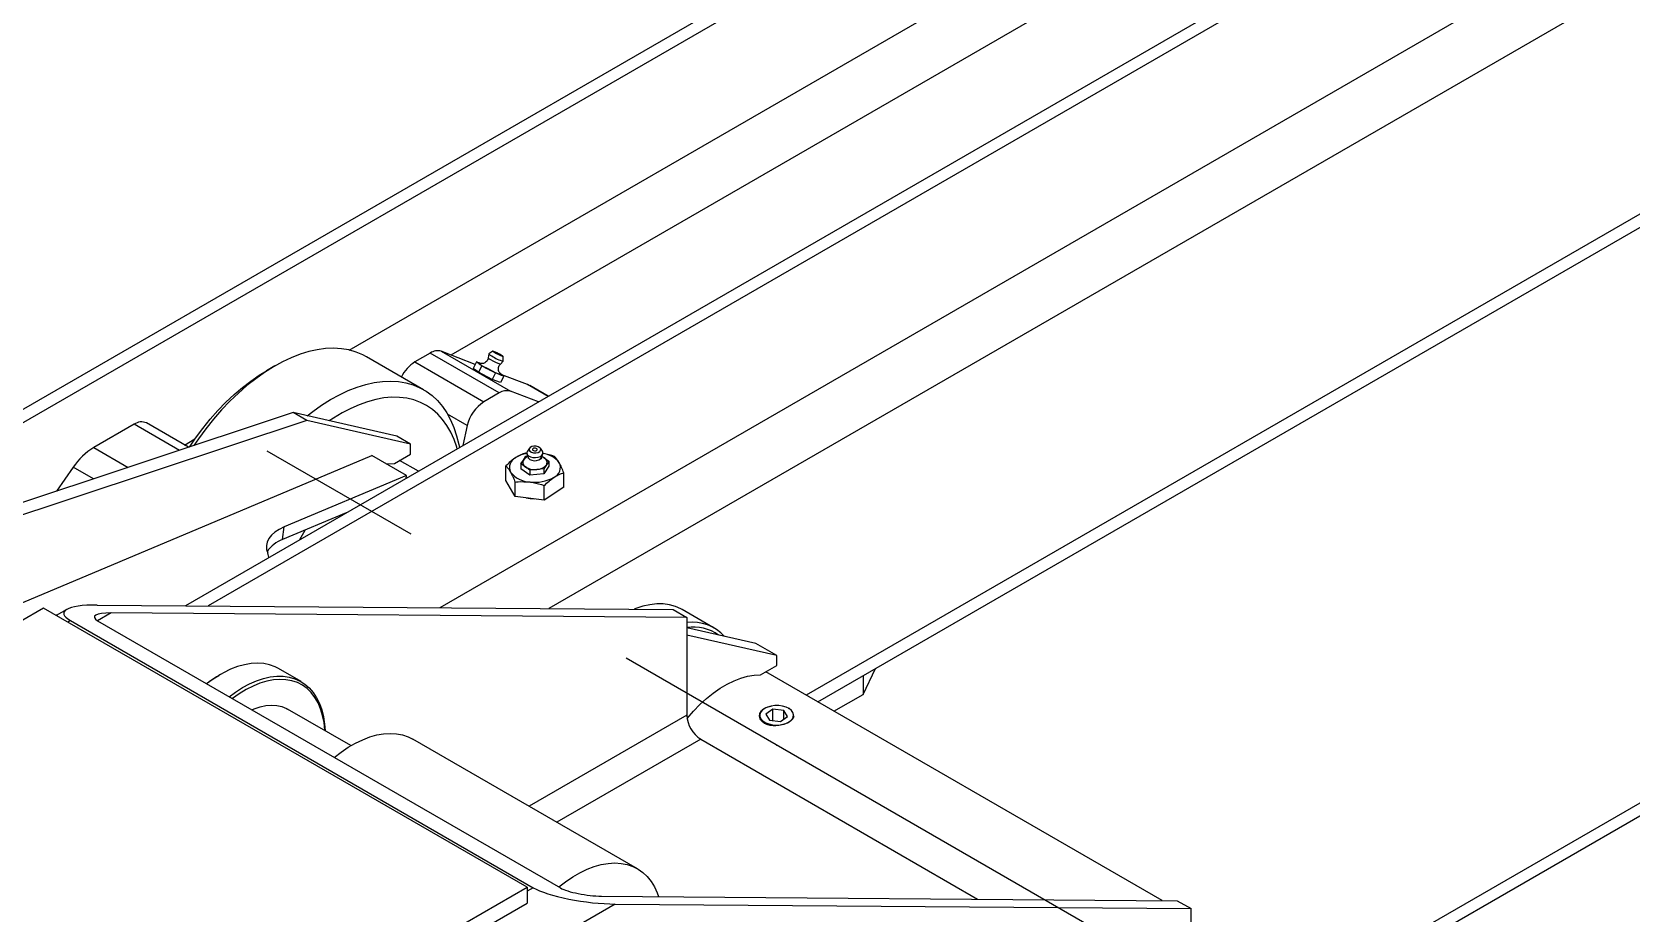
# Model space of a CAD drawing. Header units: millimetres. Extents: x 0 to 420, y 0 to 297.
# Drawn here: x 104.49 to 120.86, y 57.71 to 66.73 of the extents above; entities that cross this region are included whole.
import ezdxf

# ---------------------------------------------------------------- set-up
doc = ezdxf.new("R2010")
doc.units = ezdxf.units.MM
doc.header["$PDSIZE"] = -1
doc.linetypes.add('CENTERX2', pattern=[20.32, 12.7, -2.54, 2.54, -2.54])

msp = doc.modelspace()

# ---------------------------------------------------------------- linework, layer by layer
at = {"color": 7, "linetype": 'Continuous', "lineweight": 25}
for p, q in [((135.5259, 77.86787), (106.06235, 60.85893)), ((122.15009, 73.11568), (100.53007, 60.63471)), ((144.81776, 72.61864), (111.86436, 53.59505)), ((112.53446, 59.87477), (124.40005, 66.72463)), ((108.49949, 63.07012), (107.91613, 63.40688)), ((108.56756, 63.44533), (108.40954, 63.3541)), ((108.40954, 63.3541), (109.11665, 62.9459)), ((109.27467, 63.03712), (108.56756, 63.44533)), ((108.68073, 63.46334), (109.38784, 63.05514)), ((109.02872, 63.32936), (108.68073, 63.46334)), ((109.04168, 63.35481), (109.00773, 63.28816)), ((109.06874, 63.33504), (109.04168, 63.35481)), ((109.04168, 63.35481), (109.08481, 63.3382)), ((109.16813, 63.43649), (109.16122, 63.39539)), ((109.20791, 63.46495), (109.16834, 63.4368)), ((109.28593, 63.33186), (109.31512, 63.36161)), ((109.31525, 63.36196), (109.31475, 63.41052)), ((106.97849, 63.31393), (106.89012, 63.2629)), ((109.06184, 63.24864), (109.00773, 63.28816)), ((109.09579, 63.31528), (109.06184, 63.24864)), ((109.20219, 63.1759), (109.06184, 63.24864)), ((109.09579, 63.31528), (109.06874, 63.33504)), ((109.16596, 63.27892), (109.09579, 63.31528)), ((109.23614, 63.24255), (109.16596, 63.27892)), ((109.23614, 63.24255), (109.20219, 63.1759)), ((109.27926, 63.22595), (109.23614, 63.24255)), ((109.32239, 63.20934), (109.27926, 63.22595)), ((109.28216, 63.23873), (109.29533, 63.22911)), ((109.32239, 63.20934), (109.28844, 63.1427)), ((109.29533, 63.22911), (109.32239, 63.20934)), ((109.56501, 63.12288), (109.30226, 63.22405)), ((109.27467, 63.03712), (109.11665, 62.9459)), ((109.28844, 63.1427), (109.20219, 63.1759)), ((109.67512, 62.94453), (109.38784, 63.05514)), ((109.56501, 63.12288), (109.58865, 63.1116)), ((109.77659, 63.00311), (109.58865, 63.1116)), ((107.16432, 62.83525), (103.12955, 61.49694)), ((107.30574, 62.75361), (103.27097, 61.4153)), ((105.53797, 62.71706), (105.12433, 62.47826)), ((106.09441, 62.48037), (105.66296, 62.72943)), ((107.30574, 62.75361), (107.16432, 62.83525)), ((108.22498, 62.5945), (107.16432, 62.83525)), ((108.3664, 62.51286), (107.30574, 62.75361)), ((108.94733, 62.70267), (108.90101, 62.49765)), ((108.3664, 62.51286), (108.22498, 62.5945)), ((104.09444, 60.76658), (107.9702, 62.39514)), ((108.32376, 62.19103), (107.9702, 62.39514)), ((108.20051, 62.31502), (108.3664, 62.41079)), ((108.3664, 62.41079), (108.3664, 62.51286)), ((109.52208, 62.3505), (109.54732, 62.38953)), ((109.55831, 62.42269), (109.54413, 62.42124)), ((109.54732, 62.38953), (109.56541, 62.39129)), ((109.55809, 62.41393), (109.57038, 62.37591)), ((109.58341, 62.47071), (109.56248, 62.44019)), ((109.7159, 62.44019), (109.69498, 62.47071)), ((109.70801, 62.37591), (109.7203, 62.41393)), ((109.71185, 62.38781), (109.7356, 62.3712)), ((109.72055, 62.43055), (109.7159, 62.44019)), ((109.7356, 62.3712), (109.78154, 62.33907)), ((104.91388, 62.27658), (104.74332, 62.03222)), ((108.44601, 62.23499), (108.25394, 62.34587)), ((109.34241, 62.14239), (109.34241, 62.29064)), ((109.49685, 62.31147), (109.52208, 62.3505)), ((109.54279, 62.27934), (109.49685, 62.31147)), ((109.49685, 62.31147), (109.49685, 62.26044)), ((109.58873, 62.19617), (109.49685, 62.26044)), ((109.58873, 62.24721), (109.54279, 62.27934)), ((109.6599, 62.25411), (109.58873, 62.24721)), ((109.58873, 62.24721), (109.58873, 62.19617)), ((109.73107, 62.20997), (109.58873, 62.19617)), ((109.73107, 62.26101), (109.6599, 62.25411)), ((109.7563, 62.30004), (109.73107, 62.26101)), ((109.78154, 62.28804), (109.73107, 62.20997)), ((109.73107, 62.26101), (109.73107, 62.20997)), ((109.78154, 62.33907), (109.7563, 62.30004)), ((109.78154, 62.33907), (109.78154, 62.28804)), ((109.93598, 62.0713), (109.93598, 62.21955)), ((108.32376, 62.19103), (107.07134, 61.66478)), ((108.32062, 62.1626), (108.32376, 62.19103)), ((109.43747, 61.97624), (109.34241, 62.14239)), ((109.43747, 61.97624), (109.43747, 62.12449)), ((109.73426, 61.94069), (109.73426, 62.08894)), ((109.93598, 62.0713), (109.73426, 61.94069)), ((109.73426, 61.94069), (109.43747, 61.97624)), ((107.7064, 61.80802), (107.05704, 61.53517)), ((107.05704, 61.53517), (107.07134, 61.66478)), ((104.6099, 60.83493), (72.08094, 42.05636)), ((109.55964, 57.9775), (104.6099, 60.83493)), ((104.74324, 60.76139), (104.73721, 60.76144)), ((104.84733, 60.82148), (104.74026, 60.75967)), ((105.1591, 60.86616), (111.05341, 60.81899)), ((111.19483, 60.73734), (105.30052, 60.78452)), ((111.05341, 60.81899), (111.19483, 60.73734)), ((111.47506, 60.63069), (111.14803, 60.81948)), ((111.19483, 60.73734), (111.19483, 59.73708)), ((104.8839, 60.70734), (109.62152, 57.97238)), ((105.16292, 60.70511), (109.90054, 57.97014)), ((111.90194, 60.47184), (111.19483, 60.63234)), ((112.11407, 60.34937), (111.19483, 60.55803)), ((112.11407, 60.34937), (111.90194, 60.47184)), ((111.94817, 60.15154), (112.11407, 60.24731)), ((112.11407, 60.24731), (112.11407, 60.34937)), ((106.42172, 60.15593), (106.40405, 60.14572)), ((107.24537, 60.08213), (107.01556, 60.2148)), ((116.05857, 57.84035), (112.00161, 60.18239)), ((112.99795, 59.951), (113.12453, 60.21541)), ((112.99795, 60.14234), (112.99795, 59.951)), ((112.70019, 59.7791), (112.99795, 59.951)), ((107.75645, 59.42626), (107.10681, 59.80129)), ((112.07597, 59.79932), (112.00163, 59.74914)), ((112.00163, 59.74914), (112.03974, 59.6869)), ((112.1884, 59.78724), (112.07597, 59.79932)), ((112.07597, 59.683), (112.07597, 59.79932)), ((112.2265, 59.72499), (112.1884, 59.78724)), ((112.1884, 59.69928), (112.1884, 59.78724)), ((112.24789, 59.80121), (112.23656, 59.80776)), ((112.03974, 59.6869), (112.15217, 59.67482)), ((112.15217, 59.67482), (112.2265, 59.72499)), ((110.68841, 58.16668), (108.39031, 59.49334)), ((111.33625, 59.49213), (114.17137, 57.85545)), ((75.35335, 38.23063), (109.55964, 57.9775)), ((109.55964, 57.9775), (109.55964, 57.8142)), ((75.37447, 38.07952), (109.55964, 57.8142)), ((110.32098, 57.88627), (116.21529, 57.8391)), ((110.4624, 57.80463), (116.35671, 57.75745)), ((116.21529, 57.8391), (116.35671, 57.75745)), ((116.35671, 57.5286), (116.35671, 57.75745))]:
    msp.add_line(p, q, dxfattribs=at)
at = {"color": 8, "linetype": 'Continuous', "lineweight": 25}
for p, q in [((135.64305, 77.80025), (106.29344, 60.85708)), ((138.39213, 77.34619), (109.78072, 60.82917)), ((136.84513, 77.1063), (108.66473, 60.8381)), ((132.6732, 77.21832), (108.78006, 63.4251)), ((122.26723, 73.04805), (101.08078, 60.81738)), ((107.73767, 63.47653), (123.29253, 72.45616)), ((144.83543, 72.4936), (111.9815, 53.52743)), ((124.40005, 66.85994), (112.41727, 59.94243)), ((109.29533, 63.22911), (109.28837, 63.23395)), ((109.77454, 63.00193), (109.56501, 63.12288)), ((106.00141, 62.44952), (105.53797, 62.71706)), ((108.94733, 62.70267), (108.74596, 62.81892)), ((106.05325, 62.50413), (106.1597, 62.56558)), ((105.12433, 62.47826), (105.47601, 62.27525)), ((105.12047, 62.15732), (104.91388, 62.27658)), ((105.30052, 60.78452), (105.16294, 60.7051)), ((104.8839, 60.70734), (104.85741, 60.69205)), ((111.19483, 59.73708), (109.58146, 58.8057)), ((111.33625, 59.49213), (109.86433, 58.64241)), ((109.62152, 57.97238), (109.55964, 57.93666)), ((110.4624, 57.80463), (110.07138, 57.5789))]:
    msp.add_line(p, q, dxfattribs=at)
at = {"color": 7, "linetype": 'CENTERX2'}
msp.add_line((121.57162, 53.97114), (106.89916, 62.44137), dxfattribs=at)
at = {"color": 7, "linetype": 'Continuous', "lineweight": 25, "flags": 128}
for points in [[(107.91613, 63.40688), (107.87773, 63.42731), (107.80861, 63.45611), (107.73556, 63.47701), (107.65893, 63.48988), (107.57908, 63.49468), (107.49639, 63.49138), (107.41125, 63.47999), (107.32407, 63.46057), (107.23525, 63.43322), (107.14521, 63.39806), (107.05439, 63.35525), (106.96321, 63.30501), (106.87211, 63.24756), (106.7815, 63.18318), (106.69183, 63.11218), (106.60352, 63.03489), (106.51699, 62.95167), (106.43264, 62.86293), (106.35087, 62.76907), (106.27207, 62.67055), (106.19662, 62.56783), (106.14921, 62.49854)], [(109.22866, 63.45013), (109.24738, 63.4398), (109.26821, 63.42914), (109.28798, 63.41976), (109.30368, 63.41309), (109.31292, 63.41015), (109.3143, 63.41139), (109.3076, 63.41662), (109.29385, 63.42503), (109.27513, 63.43536), (109.2543, 63.44603), (109.23453, 63.45541), (109.21883, 63.46207), (109.20958, 63.46501), (109.20821, 63.46377), (109.21491, 63.45855), (109.22866, 63.45013)], [(109.24767, 63.44281), (109.25547, 63.43851), (109.26415, 63.43406), (109.27239, 63.43015), (109.27893, 63.42738), (109.28278, 63.42615), (109.28336, 63.42667), (109.28057, 63.42885), (109.27483, 63.43235), (109.26704, 63.43666), (109.25836, 63.4411), (109.25012, 63.44501), (109.24358, 63.44779), (109.23973, 63.44901), (109.23915, 63.44849), (109.24194, 63.44632), (109.24767, 63.44281)], [(106.10404, 62.48356), (106.16645, 62.57514), (106.23929, 62.67344), (106.31539, 62.76753), (106.39438, 62.85694), (106.47585, 62.94122), (106.55941, 63.01994), (106.64462, 63.09272), (106.73106, 63.15919), (106.8183, 63.21902), (106.89012, 63.2629)], [(109.08481, 63.3382), (109.07589, 63.34148), (109.06879, 63.34373), (109.06363, 63.34494), (109.06049, 63.34506), (109.05943, 63.34411), (109.06047, 63.3421), (109.06359, 63.33906), (109.06874, 63.33504)], [(109.27926, 63.22595), (109.28818, 63.22267), (109.29528, 63.22042), (109.30045, 63.21921), (109.30358, 63.21909), (109.30464, 63.22004), (109.3036, 63.22205), (109.30048, 63.22509), (109.29533, 63.22911)], [(107.30838, 62.80255), (107.36487, 62.84642), (107.45547, 62.91079), (107.54658, 62.96824), (107.63776, 63.01848), (107.72858, 63.06129), (107.81861, 63.09645), (107.90743, 63.12381), (107.99462, 63.14322), (108.07976, 63.15461), (108.16244, 63.15791), (108.24229, 63.15311), (108.31892, 63.14024), (108.39197, 63.11935), (108.46109, 63.09054), (108.52596, 63.05395), (108.58626, 63.00975), (108.64172, 62.95816), (108.69207, 62.89941), (108.73707, 62.83379), (108.77651, 62.76159), (108.81021, 62.68318), (108.838, 62.59891), (108.85975, 62.50919), (108.86579, 62.47732)], [(108.84322, 62.46429), (108.83856, 62.48057), (108.81111, 62.56081), (108.77783, 62.6352), (108.7389, 62.70338), (108.69451, 62.765), (108.64488, 62.81975), (108.59027, 62.86736), (108.53095, 62.90758), (108.46721, 62.94022), (108.39938, 62.96512), (108.32779, 62.98214), (108.2528, 62.9912), (108.1748, 62.99227), (108.09416, 62.98532), (108.0113, 62.9704), (107.92663, 62.94758), (107.84058, 62.91698), (107.75357, 62.87875), (107.66605, 62.83308), (107.57844, 62.7802), (107.53478, 62.75116)], [(109.56248, 62.44019), (109.56114, 62.43808), (109.55669, 62.42262), (109.56119, 62.40715), (109.57414, 62.39337), (109.59414, 62.38277), (109.61903, 62.37649), (109.64609, 62.37521), (109.67241, 62.37907), (109.69513, 62.38766), (109.71179, 62.40004), (109.72058, 62.41488), (109.72055, 62.43055), (109.72055, 62.43055)], [(109.69837, 62.4637), (109.69006, 62.47633), (109.67401, 62.48617), (109.65266, 62.49171), (109.62926, 62.49212), (109.60737, 62.48732), (109.59033, 62.47806), (109.58072, 62.46573), (109.58002, 62.45222), (109.58833, 62.43959), (109.60438, 62.42975), (109.62573, 62.4242), (109.64913, 62.4238), (109.67102, 62.4286), (109.68806, 62.43786), (109.69766, 62.45019), (109.69837, 62.4637)], [(109.66385, 62.46035), (109.66039, 62.46561), (109.6537, 62.46971), (109.6448, 62.47202), (109.63505, 62.47219), (109.62593, 62.47019), (109.61883, 62.46633), (109.61483, 62.4612), (109.61454, 62.45557), (109.618, 62.4503), (109.62469, 62.4462), (109.63358, 62.44389), (109.64333, 62.44373), (109.65245, 62.44572), (109.65956, 62.44958), (109.66356, 62.45472), (109.66385, 62.46035)], [(108.11798, 62.30983), (108.13598, 62.31205), (108.20051, 62.31502)], [(109.5481, 61.96299), (109.58932, 61.95583), (109.63208, 61.95293)], [(107.07134, 61.66478), (107.02074, 61.64016), (106.97765, 61.61203), (106.94273, 61.5808), (106.91651, 61.54697), (106.89938, 61.51105), (106.89161, 61.47358), (106.89333, 61.43514), (106.90449, 61.3963)], [(106.91647, 61.352), (106.91565, 61.35747), (106.90449, 61.3963)], [(111.14803, 60.81948), (111.13353, 60.82747), (111.07726, 60.85198), (111.01701, 60.86849), (110.95322, 60.87689), (110.88635, 60.87712), (110.81687, 60.86917), (110.74529, 60.85309), (110.67211, 60.82902), (110.65464, 60.82218)], [(107.01556, 60.2148), (106.97899, 60.23346), (106.92292, 60.25371), (106.86314, 60.26606), (106.80009, 60.27042), (106.73425, 60.26675), (106.66609, 60.25508), (106.59612, 60.2355), (106.52486, 60.20815), (106.45284, 60.17324), (106.38059, 60.13102), (106.30865, 60.0818), (106.28004, 60.06021)], [(106.27776, 60.06153), (106.34515, 60.10927), (106.40405, 60.14572)], [(106.50985, 59.92754), (106.57436, 59.9746), (106.64652, 60.02036), (106.71872, 60.05896), (106.79043, 60.09012), (106.86111, 60.1136), (106.93023, 60.12924), (106.9973, 60.13692), (107.0618, 60.13658), (107.12327, 60.12822), (107.18125, 60.1119), (107.23531, 60.08775), (107.28504, 60.05594), (107.33009, 60.01672), (107.37011, 59.97036), (107.40482, 59.91722), (107.43395, 59.85768), (107.45728, 59.79219), (107.47465, 59.72124), (107.48593, 59.64534), (107.49058, 59.57974)], [(107.48952, 59.58035), (107.48923, 59.58498), (107.48097, 59.66246), (107.46653, 59.73524), (107.44602, 59.80275), (107.4196, 59.86448), (107.38747, 59.91997), (107.34987, 59.96878), (107.3071, 60.01055), (107.25947, 60.04497), (107.20735, 60.07176), (107.15114, 60.09072), (107.09126, 60.10172), (107.02817, 60.10466), (106.96234, 60.09952), (106.89429, 60.08635), (106.82453, 60.06524), (106.75358, 60.03636), (106.682, 59.99992), (106.61031, 59.9562), (106.54292, 59.90845)], [(111.1974, 59.70459), (111.19777, 59.70504), (111.26136, 59.7783), (111.32751, 59.84635), (111.3957, 59.90864), (111.4654, 59.96468), (111.53603, 60.01403), (111.60705, 60.05629), (111.67788, 60.09111), (111.74796, 60.11824), (111.81673, 60.13744), (111.88365, 60.14857), (111.94817, 60.15154)], [(106.74059, 59.79434), (106.76403, 59.80421), (106.8254, 59.82496), (106.88517, 59.83769), (106.94273, 59.84226), (106.99748, 59.83864), (107.04886, 59.82686), (107.09635, 59.80705), (107.10681, 59.80129)], [(112.28435, 59.71878), (112.28706, 59.74194), (112.28045, 59.76484), (112.26487, 59.78624), (112.24116, 59.805), (112.2106, 59.82008), (112.17484, 59.8307), (112.13579, 59.83627), (112.09558, 59.83648), (112.05637, 59.83134), (112.02026, 59.82112), (111.98921, 59.80637), (111.96489, 59.78788), (111.94862, 59.76665), (111.94126, 59.74382), (111.94322, 59.72063), (111.95439, 59.69833), (111.97417, 59.67812), (112.00149, 59.66108), (112.03488, 59.64814), (112.07254, 59.64), (112.11244, 59.63709), (112.15242, 59.63956), (112.19034, 59.6473), (112.22414, 59.65987), (112.25202, 59.67661), (112.27245, 59.6966), (112.28435, 59.71878)], [(107.58573, 59.30645), (107.65458, 59.35946), (107.72835, 59.40919), (107.80237, 59.45193), (107.87614, 59.48736), (107.94913, 59.51524), (108.02083, 59.53537), (108.09074, 59.54762), (108.15837, 59.55189), (108.22324, 59.54816), (108.28489, 59.53645), (108.34291, 59.51684), (108.39031, 59.49334)], [(109.88382, 57.97979), (109.95268, 58.03279), (110.02644, 58.08253), (110.10047, 58.12527), (110.17424, 58.1607), (110.24723, 58.18858), (110.31893, 58.20871), (110.38884, 58.22096), (110.45646, 58.22523), (110.52133, 58.22149), (110.58299, 58.20978), (110.64101, 58.19018), (110.69497, 58.16281), (110.7445, 58.12788), (110.78926, 58.08563), (110.82892, 58.03635), (110.86322, 57.98039), (110.89191, 57.91815), (110.90515, 57.88159)]]:
    msp.add_lwpolyline(points, dxfattribs=at)
at = {"color": 8, "linetype": 'Continuous', "lineweight": 25, "flags": 128}
msp.add_lwpolyline([(109.57048, 62.37561), (109.57347, 62.36941), (109.5866, 62.35665), (109.60684, 62.34748), (109.63145, 62.34315), (109.65711, 62.34425), (109.68034, 62.35062), (109.69802, 62.36141), (109.70775, 62.37516), (109.70796, 62.37576)], dxfattribs=at)
at = {"color": 7, "linetype": 'Continuous', "lineweight": 25}
for centre, radius, start, end in [((108.60832, 63.0396), 0.37206, 122.295135, 154.316012), ((108.6432, 63.3347), 0.13401, 73.733369, 124.358438), ((109.22404, 63.48464), 0.07343, 220.657781, 248.284562), ((109.41074, 63.72538), 0.37576, 235.307745, 255.278085), ((109.56996, 64.09101), 0.90704, 236.454639, 243.550738), ((109.76241, 64.40704), 1.27609, 242.134352, 247.752134), ((109.3503, 62.92649), 0.13401, 73.733369, 124.358438), ((109.32955, 62.61713), 0.39168, 122.926981, 167.385413), ((105.6112, 62.61484), 0.12574, 65.692881, 125.617577), ((105.48154, 61.89491), 0.68403, 121.480783, 146.085085), ((109.48816, 62.27518), 0.10953, 114.198206, 206.265427), ((109.61543, 62.09216), 0.33119, 100.149956, 121.320592), ((109.69095, 62.17244), 0.2476, 37.092148, 82.95294), ((109.71274, 62.32596), 0.05069, 329.245541, 63.196251), ((109.59526, 62.38485), 0.25916, 217.604433, 267.923428), ((109.56565, 62.32458), 0.05069, 149.245541, 243.196251), ((109.63733, 62.43377), 0.18107, 238.524256, 277.158372), ((109.65725, 62.3838), 0.12972, 271.169789, 319.781001), ((109.79023, 62.27329), 0.10953, 294.198206, 26.265427), ((109.64142, 62.51188), 0.39, 261.811216, 299.780328), ((108.95797, 60.64041), 1.94499, 149.401345, 152.685874), ((107.15474, 61.24685), 0.30442, 108.71892, 147.182896), ((111.25077, 60.245), 0.4455, 42.303245, 97.214167), ((111.26046, 60.18901), 0.45164, 54.89167, 98.356138), ((111.50187, 59.75105), 0.30736, 182.605478, 237.394522)]:
    msp.add_arc(centre, radius, start, end, dxfattribs=at)
at = {"color": 8, "linetype": 'Continuous', "lineweight": 25}
for centre, radius, start, end in [((109.20953, 63.43863), 0.06483, 221.830207, 248.346135), ((109.40445, 63.71891), 0.40479, 237.274113, 252.975427), ((109.59973, 62.29382), 0.09613, 109.507788, 143.869251), ((109.66323, 62.26526), 0.1283, 55.661674, 68.253814)]:
    msp.add_arc(centre, radius, start, end, dxfattribs=at)
at = {"color": 7, "linetype": 'Continuous', "lineweight": 25}
for centre, major_axis, start_param, end_param in [((105.44194, 60.70288), (0.62535, -0.08202), 2.06952647, 3.64032279), ((105.44194, 60.70288), (0.31268, -0.04101), 2.06952647, 3.64032279), ((110.17956, 57.96791), (0.62535, -0.08202), 3.64032279, 5.21111912), ((110.17956, 57.96791), (0.31268, -0.04101), 3.64032279, 5.21111912)]:
    msp.add_ellipse(centre, major_axis=major_axis, ratio=0.22588232, start_param=start_param, end_param=end_param, dxfattribs=at)
for points, knots in [([(109.16037, 63.39506), (109.16011, 63.39237), (109.15911, 63.38225), (109.15041, 63.36649), (109.13621, 63.35132), (109.12013, 63.34214), (109.10541, 63.33788), (109.09339, 63.33701), (109.08578, 63.33766), (109.08205, 63.33839), (109.08175, 63.33847), (109.08159, 63.33852)], [0, 0, 0, 0, 0.06370873, 0.23939917, 0.40860211, 0.55038716, 0.67315695, 0.77796272, 0.86004239, 0.92774386, 1, 1, 1, 1]), ([(109.28651, 63.23421), (109.2865, 63.23421), (109.28648, 63.23421), (109.28358, 63.23689), (109.27761, 63.24384), (109.27008, 63.25698), (109.26535, 63.27557), (109.26619, 63.2964), (109.27289, 63.31651), (109.28204, 63.32668), (109.28621, 63.3313)], [0, 0, 0, 0, 0.06631957, 0.14261254, 0.22518341, 0.3672475, 0.51498124, 0.67983221, 0.85444414, 1, 1, 1, 1]), ([(109.44327, 62.37509), (109.44088, 62.37352), (109.42277, 62.36162), (109.38863, 62.33534), (109.35791, 62.30563), (109.34241, 62.29064)], [0, 0, 0, 0, 0.0700949, 0.53078695, 1, 1, 1, 1]), ([(109.54413, 62.42124), (109.52775, 62.41599), (109.49469, 62.40538), (109.46051, 62.38525), (109.44327, 62.37509)], [0, 0, 0, 0, 0.49545796, 1, 1, 1, 1]), ([(109.57045, 62.37559), (109.57049, 62.37551), (109.5708, 62.37481), (109.57107, 62.36791), (109.5702, 62.36665), (109.5698, 62.36605)], [0, 0, 0, 0, 0.06861363, 0.56387808, 1, 1, 1, 1]), ([(109.70791, 62.36775), (109.70768, 62.36876), (109.70707, 62.37147), (109.70773, 62.37389), (109.70814, 62.37541)], [0, 0, 0, 0, 0.37357276, 1, 1, 1, 1]), ([(109.70825, 62.36645), (109.70836, 62.36632), (109.70888, 62.36571), (109.70833, 62.36686), (109.70791, 62.36775)], [0, 0, 0, 0, 0.22067556, 1, 1, 1, 1]), ([(109.84091, 62.3857), (109.80314, 62.39848), (109.76284, 62.41212), (109.7215, 62.41823), (109.7189, 62.41861)], [0, 0, 0, 0, 0.93725638, 1, 1, 1, 1]), ([(109.88845, 62.32177), (109.88732, 62.32371), (109.87879, 62.33845), (109.8627, 62.36239), (109.84822, 62.37788), (109.84091, 62.3857)], [0, 0, 0, 0, 0.0700949, 0.53078695, 1, 1, 1, 1]), ([(109.34241, 62.29064), (109.35013, 62.2825), (109.36571, 62.26607), (109.38181, 62.23991), (109.38994, 62.22671)], [0, 0, 0, 0, 0.495457963, 1, 1, 1, 1]), ([(109.38994, 62.22671), (109.39107, 62.22472), (109.3996, 62.20963), (109.41569, 62.17733), (109.43017, 62.14221), (109.43747, 62.12449)], [0, 0, 0, 0, 0.070094905, 0.530786949, 1, 1, 1, 1]), ([(109.83512, 62.17339), (109.83751, 62.17491), (109.85562, 62.18646), (109.88975, 62.20438), (109.92048, 62.21446), (109.93598, 62.21955)], [0, 0, 0, 0, 0.070094905, 0.530786949, 1, 1, 1, 1]), ([(109.93598, 62.21955), (109.92826, 62.23839), (109.91268, 62.27642), (109.89658, 62.30656), (109.88845, 62.32177)], [0, 0, 0, 0, 0.495457963, 1, 1, 1, 1]), ([(109.43747, 62.12449), (109.44738, 62.12562), (109.49569, 62.13113), (109.54593, 62.1282), (109.58587, 62.12586)], [0, 0, 0, 0, 0.205100546, 1, 1, 1, 1]), ([(109.58587, 62.12586), (109.59728, 62.12429), (109.64749, 62.11738), (109.69644, 62.10134), (109.73426, 62.08894)], [0, 0, 0, 0, 0.22721791, 1, 1, 1, 1]), ([(109.73426, 62.08894), (109.75064, 62.1049), (109.7837, 62.1371), (109.81788, 62.16122), (109.83512, 62.17339)], [0, 0, 0, 0, 0.49545796, 1, 1, 1, 1]), ([(111.99032, 59.65445), (111.97786, 59.66346), (111.95292, 59.68148), (111.93711, 59.71842), (111.94002, 59.75652), (111.9627, 59.79167), (112.0028, 59.81679), (112.0373, 59.82954), (112.05732, 59.83028), (112.05829, 59.83032)], [0, 0, 0, 0, 0.16475164, 0.32945471, 0.49541568, 0.66221961, 0.8276688, 0.99170278, 1, 1, 1, 1]), ([(112.28701, 59.73144), (112.2876, 59.72844), (112.29016, 59.71534), (112.27463, 59.69236), (112.24158, 59.6654), (112.19307, 59.64403), (112.13628, 59.63084), (112.07691, 59.62845), (112.02612, 59.63692), (112.00076, 59.64934), (111.99032, 59.65445)], [0, 0, 0, 0, 0.04280782, 0.18653017, 0.32967315, 0.47131143, 0.61284355, 0.75581086, 0.89957557, 1, 1, 1, 1])]:
    msp.add_open_spline(points, degree=3, knots=knots, dxfattribs=at)
at = {"color": 7, "linetype": 'Continuous'}
msp.add_point((112.11407, 59.43087), dxfattribs=at)

doc.saveas('drawing.dxf')
